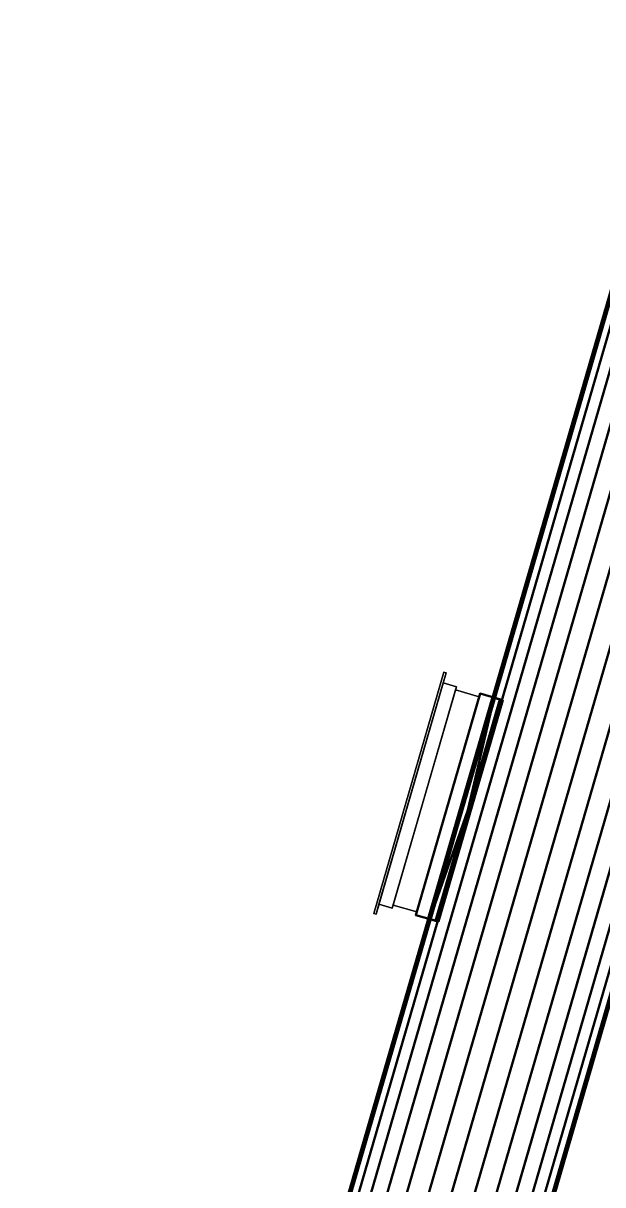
# Model space of a CAD drawing. Header units: inches. Extents: x -1654 to 1344, y -1538 to 36.
# Drawn here: x -820.7 to -775.4, y -312.1 to -221.4 of the extents above; entities that cross this region are included whole.
import ezdxf

# ---------------------------------------------------------------- set-up
doc = ezdxf.new("R2010")
doc.units = ezdxf.units.IN
doc.header["$MEASUREMENT"] = 0
doc.linetypes.add('Center', pattern=[1.25, 0.25, -0.1875, 0.625, -0.1875])
for name, color, linetype, lineweight in [('M-HVAC-CDFF', 3, 'Continuous', 30), ('M-HVAC-CDFF-SA', 3, 'Continuous', 30), ('M-HVAC-DUCT', 1, 'Center', 30), ('M-HVAC-DUCT-SA', 1, 'Continuous', 50)]:
    doc.layers.add(name, color=color, linetype=linetype, lineweight=lineweight)

# ---------------------------------------------------------------- blocks, each defined once
blk = doc.blocks.new('Supply Diffuser - Sidewall - 18 x 6-933215-_3D_')
at = {"layer": 'M-HVAC-CDFF'}
mesh = blk.add_polyface(dxfattribs=at)
corners = [(-8.75, 3, 2.75), (8.75, 3, 2.75), (8.75, 3, -2.75), (-8.75, 3, -2.75)]
mesh.append_faces([[corners[k] for k in face] for face in [(1, 2, 3, 0)]])
mesh = blk.add_polyface(dxfattribs=at)
corners = [(-8.75, 3, 2.75), (-8.75, 3, -2.75), (-8.75, 1.078125, -2.75), (-8.75, 1.078125, 2.75)]
mesh.append_faces([[corners[k] for k in face] for face in [(2, 3, 0, 1)]])
mesh = blk.add_polyface(dxfattribs=at)
corners = [(-8.75, 3, -2.75), (8.75, 3, -2.75), (8.75, 1.078125, -2.75), (-8.75, 1.078125, -2.75)]
mesh.append_faces([[corners[k] for k in face] for face in [(1, 2, 3, 0)]])
mesh = blk.add_polyface(dxfattribs=at)
corners = [(8.75, 3, 2.75), (-8.75, 3, 2.75), (-8.75, 1.078125, 2.75), (8.75, 1.078125, 2.75)]
mesh.append_faces([[corners[k] for k in face] for face in [(1, 2, 3, 0)]])
mesh = blk.add_polyface(dxfattribs=at)
corners = [(8.75, 3, -2.75), (8.75, 3, 2.75), (8.75, 1.078125, 2.75), (8.75, 1.078125, -2.75)]
mesh.append_faces([[corners[k] for k in face] for face in [(2, 3, 0, 1)]])
mesh = blk.add_polyface(dxfattribs=at)
corners = [(-9, 1.078125, 3), (9, 1.078125, 3), (9, 1.078125, -3), (-9, 1.078125, -3), (-8.75, 1.078125, 2.75), (-8.75, 1.078125, -2.75), (8.75, 1.078125, -2.75), (8.75, 1.078125, 2.75)]
mesh.append_faces([[corners[k] for k in face] for face in [(3, 5, 6, 2), (2, 6, 7, 1)]], dxfattribs={"vtx0": -1, "vtx2": -1})
mesh.append_faces([[corners[k] for k in face] for face in [(4, 5, 3, 0), (7, 4, 0, 1)]], dxfattribs={"vtx1": -1, "vtx3": -1})
mesh = blk.add_polyface(dxfattribs=at)
corners = [(-9, 1.078125, 3), (-9, 1.078125, -3), (-9, 0, -3), (-9, 0, 3)]
mesh.append_faces([[corners[k] for k in face] for face in [(2, 3, 0, 1)]])
mesh = blk.add_polyface(dxfattribs=at)
corners = [(-9, 1.078125, -3), (9, 1.078125, -3), (9, 0, -3), (-9, 0, -3)]
mesh.append_faces([[corners[k] for k in face] for face in [(2, 3, 0, 1)]])
mesh = blk.add_polyface(dxfattribs=at)
corners = [(9, 1.078125, 3), (-9, 1.078125, 3), (-9, 0, 3), (9, 0, 3)]
mesh.append_faces([[corners[k] for k in face] for face in [(2, 3, 0, 1)]])
mesh = blk.add_polyface(dxfattribs=at)
corners = [(9, 1.078125, -3), (9, 1.078125, 3), (9, 0, 3), (9, 0, -3)]
mesh.append_faces([[corners[k] for k in face] for face in [(2, 3, 0, 1)]])
mesh = blk.add_polyface(dxfattribs=at)
corners = [(9.8125, 0, 3.8125), (9.8125, 0, -3.8125), (-9.8125, 0, -3.8125), (-9.8125, 0, 3.8125), (-9, 0, 3), (-9, 0, -3), (9, 0, -3), (9, 0, 3)]
mesh.append_faces([[corners[k] for k in face] for face in [(3, 4, 5, 2), (2, 5, 6, 1)]], dxfattribs={"vtx0": -1, "vtx2": -1})
mesh.append_faces([[corners[k] for k in face] for face in [(7, 4, 3, 0), (6, 7, 0, 1)]], dxfattribs={"vtx1": -1, "vtx3": -1})
mesh = blk.add_polyface(dxfattribs=at)
corners = [(-9.8125, -0.1875, 3.8125), (9.8125, -0.1875, 3.8125), (9.8125, 0, 3.8125), (-9.8125, 0, 3.8125)]
mesh.append_faces([[corners[k] for k in face] for face in [(0, 1, 2, 3)]])
mesh = blk.add_polyface(dxfattribs=at)
corners = [(-9.8125, -0.1875, -3.8125), (-9.8125, -0.1875, 3.8125), (-9.8125, 0, 3.8125), (-9.8125, 0, -3.8125)]
mesh.append_faces([[corners[k] for k in face] for face in [(0, 1, 2, 3)]])
mesh = blk.add_polyface(dxfattribs=at)
corners = [(9.8125, -0.1875, -3.8125), (-9.8125, -0.1875, -3.8125), (-9.8125, 0, -3.8125), (9.8125, 0, -3.8125)]
mesh.append_faces([[corners[k] for k in face] for face in [(0, 1, 2, 3)]])
mesh = blk.add_polyface(dxfattribs=at)
corners = [(9.8125, -0.1875, 3.8125), (-9.8125, -0.1875, 3.8125), (-9.8125, -0.1875, -3.8125), (9.8125, -0.1875, -3.8125)]
mesh.append_faces([[corners[k] for k in face] for face in [(3, 0, 1, 2)]])
mesh = blk.add_polyface(dxfattribs=at)
corners = [(9.8125, -0.1875, 3.8125), (9.8125, -0.1875, -3.8125), (9.8125, 0, -3.8125), (9.8125, 0, 3.8125)]
mesh.append_faces([[corners[k] for k in face] for face in [(0, 1, 2, 3)]])
blk = doc.blocks.new('Rectangular Takeoff - Standard-900567-_3D_')
at = {"layer": 'M-HVAC-DUCT', "color": 8, "linetype": 'Continuous', "lineweight": 50}
mesh = blk.add_polyface(dxfattribs=at)
corners = [(-0.844, 9, 3), (-0.844, 9, -3), (-0.844, -9, -3), (-0.844, -9, 3)]
mesh.append_faces([[corners[k] for k in face] for face in [(0, 1, 2, 3)]], dxfattribs={"color": 8})
mesh = blk.add_polyface(dxfattribs=at)
corners = [(-0.844, 9, -3), (-0.844, 9, 3), (1, 9, 3), (1, 9, -3)]
mesh.append_faces([[corners[k] for k in face] for face in [(3, 0, 1, 2)]], dxfattribs={"color": 8})
mesh = blk.add_polyface(dxfattribs=at)
corners = [(-0.844, -9, -3), (-0.844, 9, -3), (1, 9, -3), (1, -9, -3)]
mesh.append_faces([[corners[k] for k in face] for face in [(0, 1, 2, 3)]], dxfattribs={"color": 8})
mesh = blk.add_polyface(dxfattribs=at)
corners = [(1, 9, 3), (-0.844, 9, 3), (-0.844, -9, 3), (1, -9, 3)]
mesh.append_faces([[corners[k] for k in face] for face in [(1, 2, 3, 0)]], dxfattribs={"color": 8})
mesh = blk.add_polyface(dxfattribs=at)
corners = [(1, 9, 3), (1, -9, 3), (1, -9, -3), (1, 9, -3)]
mesh.append_faces([[corners[k] for k in face] for face in [(3, 0, 1, 2)]], dxfattribs={"color": 8})
mesh = blk.add_polyface(dxfattribs=at)
corners = [(-0.844, -9, 3), (-0.844, -9, -3), (1, -9, -3), (1, -9, 3)]
mesh.append_faces([[corners[k] for k in face] for face in [(0, 1, 2, 3)]], dxfattribs={"color": 8})

msp = doc.modelspace()

# ---------------------------------------------------------------- linework, layer by layer
at = {"layer": 'M-HVAC-DUCT', "color": 5}
msp.add_line((-806.915, -380.385, 1312), (-751.021, -188.12, 1312.001), dxfattribs=at)
msp.add_line((-806.915, -380.385, 1312), (-751.021, -188.12, 1312.001), dxfattribs=at)

# ---------------------------------------------------------------- block references
at = {"layer": 'M-HVAC-CDFF-SA', "rotation": 253.7901312840832}
msp.add_blockref('Supply Diffuser - Sidewall - 18 x 6-933215-_3D_', (-790.415, -281.537, 1312), dxfattribs=at)
at = {"layer": 'M-HVAC-DUCT-SA', "color": 8, "extrusion": (0, 0, -1), "rotation": 16.20986871591659}
msp.add_blockref('Rectangular Takeoff - Standard-900567-_3D_', (786.574, -282.654, -1312), dxfattribs=at)

# ---------------------------------------------------------------- meshes
at = {"layer": 'M-HVAC-DUCT-SA', "color": 8}
mesh = msp.add_polyface(dxfattribs=at)
corners = [(217.678, -463.725, 1340), (218.175, -462.016, 1339.799), (218.647, -460.392, 1339.208), (219.07, -458.936, 1338.255), (219.424, -457.719, 1336.988), (219.69, -456.804, 1335.471), (219.855, -456.236, 1333.78), (219.911, -456.043, 1332), (-798.8, -159.89, 1332), (-798.856, -160.083, 1333.78), (-799.021, -160.651, 1335.471), (-799.287, -161.566, 1336.988), (-799.641, -162.783, 1338.255), (-800.065, -164.239, 1339.208), (-800.537, -165.863, 1339.799), (-801.034, -167.572, 1340)]
mesh.append_faces([[corners[k] for k in face] for face in [(9, 10, 5, 6), (10, 11, 4, 5), (3, 4, 11, 12), (12, 13, 2, 3), (13, 14, 1, 2)]], dxfattribs={"vtx1": -1, "vtx3": -1, "color": 8})
mesh.append_faces([[corners[k] for k in face] for face in [(7, 8, 9, 6)]], dxfattribs={"vtx2": -1, "color": 8})
mesh.append_faces([[corners[k] for k in face] for face in [(14, 15, 0, 1)]], dxfattribs={"vtx3": -1, "color": 8})
mesh = msp.add_polyface(dxfattribs=at)
corners = [(219.911, -456.043, 1332), (219.855, -456.236, 1330.22), (219.69, -456.804, 1328.529), (219.424, -457.719, 1327.012), (219.07, -458.936, 1325.745), (218.647, -460.392, 1324.792), (218.175, -462.016, 1324.201), (217.678, -463.725, 1324), (-801.034, -167.572, 1324), (-800.537, -165.863, 1324.201), (-800.065, -164.239, 1324.792), (-799.641, -162.783, 1325.745), (-799.287, -161.566, 1327.012), (-799.021, -160.651, 1328.529), (-798.856, -160.083, 1330.22), (-798.8, -159.89, 1332)]
mesh.append_faces([[corners[k] for k in face] for face in [(8, 9, 6, 7)]], dxfattribs={"vtx1": -1, "color": 8})
mesh.append_faces([[corners[k] for k in face] for face in [(9, 10, 5, 6), (10, 11, 4, 5), (3, 4, 11, 12), (12, 13, 2, 3), (13, 14, 1, 2)]], dxfattribs={"vtx1": -1, "vtx3": -1, "color": 8})
mesh.append_faces([[corners[k] for k in face] for face in [(14, 15, 0, 1)]], dxfattribs={"vtx3": -1, "color": 8})
mesh = msp.add_polyface(dxfattribs=at)
corners = [(215.444, -471.407, 1332), (215.5, -471.215, 1333.78), (215.666, -470.647, 1335.471), (215.932, -469.731, 1336.988), (216.285, -468.515, 1338.255), (216.709, -467.059, 1339.208), (217.181, -465.435, 1339.799), (217.678, -463.725, 1340), (-801.034, -167.572, 1340), (-801.53, -169.282, 1339.799), (-802.002, -170.905, 1339.208), (-802.426, -172.362, 1338.255), (-802.78, -173.578, 1336.988), (-803.046, -174.493, 1335.471), (-803.211, -175.062, 1333.78), (-803.267, -175.254, 1332)]
mesh.append_faces([[corners[k] for k in face] for face in [(8, 9, 6, 7)]], dxfattribs={"vtx1": -1, "color": 8})
mesh.append_faces([[corners[k] for k in face] for face in [(9, 10, 5, 6), (10, 11, 4, 5), (3, 4, 11, 12), (12, 13, 2, 3), (13, 14, 1, 2)]], dxfattribs={"vtx1": -1, "vtx3": -1, "color": 8})
mesh.append_faces([[corners[k] for k in face] for face in [(14, 15, 0, 1)]], dxfattribs={"vtx3": -1, "color": 8})
mesh = msp.add_polyface(dxfattribs=at)
corners = [(217.678, -463.725, 1324), (217.181, -465.435, 1324.201), (216.709, -467.059, 1324.792), (216.285, -468.515, 1325.745), (215.932, -469.731, 1327.012), (215.666, -470.647, 1328.529), (215.5, -471.215, 1330.22), (215.444, -471.407, 1332), (-803.267, -175.254, 1332), (-803.211, -175.062, 1330.22), (-803.046, -174.493, 1328.529), (-802.78, -173.578, 1327.012), (-802.426, -172.362, 1325.745), (-802.002, -170.905, 1324.792), (-801.53, -169.282, 1324.201), (-801.034, -167.572, 1324)]
mesh.append_faces([[corners[k] for k in face] for face in [(8, 9, 6, 7)]], dxfattribs={"vtx1": -1, "color": 8})
mesh.append_faces([[corners[k] for k in face] for face in [(9, 10, 5, 6), (10, 11, 4, 5), (3, 4, 11, 12), (12, 13, 2, 3), (13, 14, 1, 2)]], dxfattribs={"vtx1": -1, "vtx3": -1, "color": 8})
mesh.append_faces([[corners[k] for k in face] for face in [(14, 15, 0, 1)]], dxfattribs={"vtx3": -1, "color": 8})
mesh = msp.add_polyface(dxfattribs=at)
corners = [(-905.356, -469.106, 1340), (-903.647, -469.603, 1339.799), (-902.023, -470.075, 1339.208), (-900.566, -470.498, 1338.255), (-899.35, -470.852, 1336.988), (-898.435, -471.118, 1335.471), (-897.867, -471.283, 1333.78), (-897.674, -471.339, 1332), (-813.182, -180.703, 1332), (-813.375, -180.647, 1333.78), (-813.943, -180.482, 1335.471), (-814.858, -180.216, 1336.988), (-816.074, -179.862, 1338.255), (-817.531, -179.439, 1339.208), (-819.155, -178.967, 1339.799), (-820.864, -178.47, 1340)]
mesh.append_faces([[corners[k] for k in face] for face in [(9, 10, 5, 6), (10, 11, 4, 5), (3, 4, 11, 12), (12, 13, 2, 3), (13, 14, 1, 2)]], dxfattribs={"vtx1": -1, "vtx3": -1, "color": 8})
mesh.append_faces([[corners[k] for k in face] for face in [(7, 8, 9, 6)]], dxfattribs={"vtx2": -1, "color": 8})
mesh.append_faces([[corners[k] for k in face] for face in [(14, 15, 0, 1)]], dxfattribs={"vtx3": -1, "color": 8})
mesh = msp.add_polyface(dxfattribs=at)
corners = [(-897.674, -471.339, 1332), (-897.867, -471.283, 1330.22), (-898.435, -471.118, 1328.529), (-899.35, -470.852, 1327.012), (-900.566, -470.498, 1325.745), (-902.023, -470.075, 1324.792), (-903.647, -469.603, 1324.201), (-905.356, -469.106, 1324), (-820.864, -178.47, 1324), (-819.155, -178.967, 1324.201), (-817.531, -179.439, 1324.792), (-816.074, -179.862, 1325.745), (-814.858, -180.216, 1327.012), (-813.943, -180.482, 1328.529), (-813.375, -180.647, 1330.22), (-813.182, -180.703, 1332)]
mesh.append_faces([[corners[k] for k in face] for face in [(8, 9, 6, 7)]], dxfattribs={"vtx1": -1, "color": 8})
mesh.append_faces([[corners[k] for k in face] for face in [(9, 10, 5, 6), (10, 11, 4, 5), (3, 4, 11, 12), (12, 13, 2, 3), (13, 14, 1, 2)]], dxfattribs={"vtx1": -1, "vtx3": -1, "color": 8})
mesh.append_faces([[corners[k] for k in face] for face in [(14, 15, 0, 1)]], dxfattribs={"vtx3": -1, "color": 8})
mesh = msp.add_polyface(dxfattribs=at)
corners = [(-814.357, -378.221, 1312), (-814.17, -378.276, 1313.725), (-813.62, -378.436, 1315.363), (-812.733, -378.693, 1316.832), (-811.555, -379.036, 1318.059), (-810.144, -379.446, 1318.983), (-808.571, -379.904, 1319.556), (-806.915, -380.385, 1319.75), (-751.021, -188.12, 1319.751), (-752.677, -187.638, 1319.557), (-754.249, -187.181, 1318.984), (-755.661, -186.771, 1318.061), (-756.839, -186.428, 1316.833), (-757.725, -186.17, 1315.364), (-758.276, -186.01, 1313.726), (-758.462, -185.956, 1312.001)]
mesh.append_faces([[corners[k] for k in face] for face in [(8, 9, 6, 7)]], dxfattribs={"vtx1": -1, "color": 8})
mesh.append_faces([[corners[k] for k in face] for face in [(9, 10, 5, 6), (10, 11, 4, 5), (3, 4, 11, 12), (12, 13, 2, 3), (13, 14, 1, 2)]], dxfattribs={"vtx1": -1, "vtx3": -1, "color": 8})
mesh.append_faces([[corners[k] for k in face] for face in [(14, 15, 0, 1)]], dxfattribs={"vtx3": -1, "color": 8})
mesh = msp.add_polyface(dxfattribs=at)
corners = [(-806.915, -380.385, 1304.25), (-808.571, -379.903, 1304.444), (-810.144, -379.446, 1305.018), (-811.555, -379.036, 1305.941), (-812.733, -378.693, 1307.168), (-813.62, -378.436, 1308.637), (-814.17, -378.276, 1310.275), (-814.357, -378.221, 1312), (-758.462, -185.956, 1312.001), (-758.276, -186.01, 1310.277), (-757.725, -186.17, 1308.639), (-756.839, -186.428, 1307.169), (-755.66, -186.771, 1305.942), (-754.249, -187.181, 1305.019), (-752.677, -187.638, 1304.446), (-751.021, -188.12, 1304.251)]
mesh.append_faces([[corners[k] for k in face] for face in [(8, 9, 6, 7)]], dxfattribs={"vtx1": -1, "color": 8})
mesh.append_faces([[corners[k] for k in face] for face in [(9, 10, 5, 6), (10, 11, 4, 5), (3, 4, 11, 12), (12, 13, 2, 3), (13, 14, 1, 2)]], dxfattribs={"vtx1": -1, "vtx3": -1, "color": 8})
mesh.append_faces([[corners[k] for k in face] for face in [(14, 15, 0, 1)]], dxfattribs={"vtx3": -1, "color": 8})
mesh = msp.add_polyface(dxfattribs=at)
corners = [(-806.915, -380.385, 1319.75), (-805.259, -380.866, 1319.556), (-803.686, -381.324, 1318.983), (-802.275, -381.734, 1318.059), (-801.096, -382.076, 1316.832), (-800.21, -382.334, 1315.363), (-799.659, -382.494, 1313.725), (-799.473, -382.548, 1312), (-743.579, -190.283, 1312.001), (-743.765, -190.229, 1313.726), (-744.316, -190.069, 1315.364), (-745.202, -189.811, 1316.833), (-746.381, -189.469, 1318.061), (-747.792, -189.058, 1318.984), (-749.365, -188.601, 1319.557), (-751.021, -188.12, 1319.751)]
mesh.append_faces([[corners[k] for k in face] for face in [(9, 10, 5, 6), (10, 11, 4, 5), (3, 4, 11, 12), (12, 13, 2, 3), (13, 14, 1, 2)]], dxfattribs={"vtx1": -1, "vtx3": -1, "color": 8})
mesh.append_faces([[corners[k] for k in face] for face in [(7, 8, 9, 6)]], dxfattribs={"vtx2": -1, "color": 8})
mesh.append_faces([[corners[k] for k in face] for face in [(14, 15, 0, 1)]], dxfattribs={"vtx3": -1, "color": 8})
mesh = msp.add_polyface(dxfattribs=at)
corners = [(-799.473, -382.548, 1312), (-799.659, -382.494, 1310.275), (-800.21, -382.334, 1308.637), (-801.096, -382.076, 1307.168), (-802.275, -381.734, 1305.941), (-803.686, -381.324, 1305.018), (-805.259, -380.866, 1304.444), (-806.915, -380.385, 1304.25), (-751.021, -188.12, 1304.251), (-749.365, -188.601, 1304.446), (-747.792, -189.058, 1305.019), (-746.381, -189.468, 1305.942), (-745.202, -189.811, 1307.169), (-744.316, -190.069, 1308.639), (-743.765, -190.229, 1310.277), (-743.579, -190.283, 1312.001)]
mesh.append_faces([[corners[k] for k in face] for face in [(8, 9, 6, 7)]], dxfattribs={"vtx1": -1, "color": 8})
mesh.append_faces([[corners[k] for k in face] for face in [(9, 10, 5, 6), (10, 11, 4, 5), (3, 4, 11, 12), (12, 13, 2, 3), (13, 14, 1, 2)]], dxfattribs={"vtx1": -1, "vtx3": -1, "color": 8})
mesh.append_faces([[corners[k] for k in face] for face in [(14, 15, 0, 1)]], dxfattribs={"vtx3": -1, "color": 8})
mesh = msp.add_polyface(dxfattribs=at)
corners = [(-715.373, -225.238, 1332), (-716.865, -224.805, 1331.796), (-718.254, -224.401, 1331.196), (-719.447, -224.054, 1330.243), (-720.363, -223.788, 1329), (-720.939, -223.621, 1327.553), (-721.135, -223.564, 1326), (-799.936, -494.625, 1326), (-799.74, -494.682, 1327.553), (-799.164, -494.849, 1329), (-798.249, -495.115, 1330.243), (-797.055, -495.462, 1331.196), (-795.666, -495.866, 1331.796), (-794.175, -496.3, 1332)]
mesh.append_faces([[corners[k] for k in face] for face in [(8, 9, 4, 5), (3, 4, 9, 10), (11, 12, 1, 2), (2, 3, 10, 11)]], dxfattribs={"vtx1": -1, "vtx3": -1, "color": 8})
mesh.append_faces([[corners[k] for k in face] for face in [(6, 7, 8, 5)]], dxfattribs={"vtx2": -1, "color": 8})
mesh.append_faces([[corners[k] for k in face] for face in [(12, 13, 0, 1)]], dxfattribs={"vtx3": -1, "color": 8})
mesh = msp.add_polyface(dxfattribs=at)
corners = [(-721.135, -223.564, 1326), (-720.939, -223.621, 1324.447), (-720.363, -223.788, 1323), (-719.447, -224.054, 1321.757), (-718.254, -224.401, 1320.804), (-716.865, -224.805, 1320.204), (-715.373, -225.238, 1320), (-794.175, -496.3, 1320), (-795.666, -495.866, 1320.204), (-797.055, -495.462, 1320.804), (-798.249, -495.115, 1321.757), (-799.164, -494.849, 1323), (-799.74, -494.682, 1324.447), (-799.936, -494.625, 1326)]
mesh.append_faces([[corners[k] for k in face] for face in [(7, 8, 5, 6)]], dxfattribs={"vtx1": -1, "color": 8})
mesh.append_faces([[corners[k] for k in face] for face in [(8, 9, 4, 5), (3, 4, 9, 10), (11, 12, 1, 2), (2, 3, 10, 11)]], dxfattribs={"vtx1": -1, "vtx3": -1, "color": 8})
mesh.append_faces([[corners[k] for k in face] for face in [(12, 13, 0, 1)]], dxfattribs={"vtx3": -1, "color": 8})
mesh = msp.add_polyface(dxfattribs=at)
corners = [(-709.612, -226.913, 1326), (-709.808, -226.856, 1327.553), (-710.384, -226.689, 1329), (-711.299, -226.423, 1330.243), (-712.493, -226.076, 1331.196), (-713.882, -225.672, 1331.796), (-715.373, -225.238, 1332), (-794.175, -496.3, 1332), (-792.683, -496.733, 1331.796), (-791.294, -497.137, 1331.196), (-790.101, -497.484, 1330.243), (-789.185, -497.75, 1329), (-788.609, -497.917, 1327.553), (-788.413, -497.974, 1326)]
mesh.append_faces([[corners[k] for k in face] for face in [(7, 8, 5, 6)]], dxfattribs={"vtx1": -1, "color": 8})
mesh.append_faces([[corners[k] for k in face] for face in [(8, 9, 4, 5), (3, 4, 9, 10), (11, 12, 1, 2), (2, 3, 10, 11)]], dxfattribs={"vtx1": -1, "vtx3": -1, "color": 8})
mesh.append_faces([[corners[k] for k in face] for face in [(12, 13, 0, 1)]], dxfattribs={"vtx3": -1, "color": 8})
mesh = msp.add_polyface(dxfattribs=at)
corners = [(-715.373, -225.238, 1320), (-713.882, -225.672, 1320.204), (-712.493, -226.076, 1320.804), (-711.299, -226.423, 1321.757), (-710.384, -226.689, 1323), (-709.808, -226.856, 1324.447), (-709.612, -226.913, 1326), (-788.413, -497.974, 1326), (-788.609, -497.917, 1324.447), (-789.185, -497.75, 1323), (-790.101, -497.484, 1321.757), (-791.294, -497.137, 1320.804), (-792.683, -496.733, 1320.204), (-794.175, -496.3, 1320)]
mesh.append_faces([[corners[k] for k in face] for face in [(7, 8, 5, 6)]], dxfattribs={"vtx1": -1, "color": 8})
mesh.append_faces([[corners[k] for k in face] for face in [(8, 9, 4, 5), (3, 4, 9, 10), (11, 12, 1, 2), (2, 3, 10, 11)]], dxfattribs={"vtx1": -1, "vtx3": -1, "color": 8})
mesh.append_faces([[corners[k] for k in face] for face in [(12, 13, 0, 1)]], dxfattribs={"vtx3": -1, "color": 8})
mesh = msp.add_polyface(dxfattribs=at)
corners = [(-784.061, -274.012, 1312.001), (-789.086, -291.296, 1312.001), (-788.94, -291.339, 1313.53), (-788.506, -291.465, 1315), (-785.994, -282.823, 1315), (-783.482, -274.18, 1315), (-783.915, -274.054, 1313.53)]
mesh.append_faces([[corners[k] for k in face] for face in [(6, 4, 5)]], dxfattribs={"vtx0": -1, "color": 8})
mesh.append_faces([[corners[k] for k in face] for face in [(6, 2, 4)]], dxfattribs={"vtx0": -1, "vtx1": -1, "vtx2": -1, "color": 8})
mesh.append_faces([[corners[k] for k in face] for face in [(1, 2, 6)]], dxfattribs={"vtx1": -1, "vtx2": -1, "color": 8})
mesh.append_faces([[corners[k] for k in face] for face in [(2, 3, 4), (6, 0, 1)]], dxfattribs={"vtx2": -1, "color": 8})
mesh = msp.add_polyface(dxfattribs=at)
corners = [(-789.086, -291.296, 1312.001), (-784.061, -274.012, 1312.001), (-783.915, -274.054, 1310.47), (-783.481, -274.18, 1309), (-785.993, -282.823, 1309), (-788.506, -291.465, 1309), (-788.94, -291.339, 1310.47)]
mesh.append_faces([[corners[k] for k in face] for face in [(4, 6, 2)]], dxfattribs={"vtx0": -1, "vtx1": -1, "vtx2": -1, "color": 8})
mesh.append_faces([[corners[k] for k in face] for face in [(6, 1, 2)]], dxfattribs={"vtx0": -1, "vtx2": -1, "color": 8})
mesh.append_faces([[corners[k] for k in face] for face in [(0, 1, 6), (5, 6, 4)]], dxfattribs={"vtx1": -1, "color": 8})
mesh.append_faces([[corners[k] for k in face] for face in [(2, 3, 4)]], dxfattribs={"vtx2": -1, "color": 8})
mesh = msp.add_polyface(dxfattribs=at)
corners = [(-788.276, -291.532, 1315), (-783.251, -274.247, 1315), (-783.482, -274.18, 1315), (-785.994, -282.823, 1315), (-788.506, -291.465, 1315)]
mesh.append_faces([[corners[k] for k in face] for face in [(0, 1, 3, 4), (2, 3, 1)]], dxfattribs={"vtx1": -1, "color": 8})
mesh = msp.add_polyface(dxfattribs=at)
corners = [(-783.251, -274.247, 1309), (-788.276, -291.532, 1309), (-788.506, -291.465, 1309), (-785.993, -282.823, 1309), (-783.481, -274.18, 1309)]
mesh.append_faces([[corners[k] for k in face] for face in [(0, 1, 3, 4), (2, 3, 1)]], dxfattribs={"vtx1": -1, "color": 8})
mesh = msp.add_polyface(dxfattribs=at)
corners = [(-783.251, -274.247, 1309), (-783.251, -274.247, 1315), (-788.276, -291.532, 1315), (-788.276, -291.532, 1309)]
mesh.append_faces([[corners[k] for k in face] for face in [(0, 1, 2, 3)]], dxfattribs={"color": 8})
mesh = msp.add_polyface(dxfattribs=at)
corners = [(-783.251, -274.247, 1315), (-783.251, -274.247, 1309), (-783.481, -274.18, 1309), (-783.915, -274.054, 1310.47), (-784.061, -274.012, 1312.001), (-783.915, -274.054, 1313.53), (-783.482, -274.18, 1315)]
mesh.append_faces([[corners[k] for k in face] for face in [(6, 0, 5)]], dxfattribs={"vtx1": -1, "color": 8})
mesh.append_faces([[corners[k] for k in face] for face in [(0, 1, 4, 5)]], dxfattribs={"vtx1": -1, "vtx3": -1, "color": 8})
mesh.append_faces([[corners[k] for k in face] for face in [(1, 2, 3, 4)]], dxfattribs={"vtx3": -1, "color": 8})
mesh = msp.add_polyface(dxfattribs=at)
corners = [(-788.276, -291.532, 1309), (-788.276, -291.532, 1315), (-788.506, -291.465, 1315), (-788.94, -291.339, 1313.53), (-789.086, -291.296, 1312.001), (-788.94, -291.339, 1310.47), (-788.506, -291.465, 1309)]
mesh.append_faces([[corners[k] for k in face] for face in [(3, 1, 2)]], dxfattribs={"vtx0": -1, "color": 8})
mesh.append_faces([[corners[k] for k in face] for face in [(4, 0, 1, 3)]], dxfattribs={"vtx0": -1, "vtx2": -1, "color": 8})
mesh.append_faces([[corners[k] for k in face] for face in [(5, 6, 0, 4)]], dxfattribs={"vtx2": -1, "color": 8})

doc.saveas('drawing.dxf')
